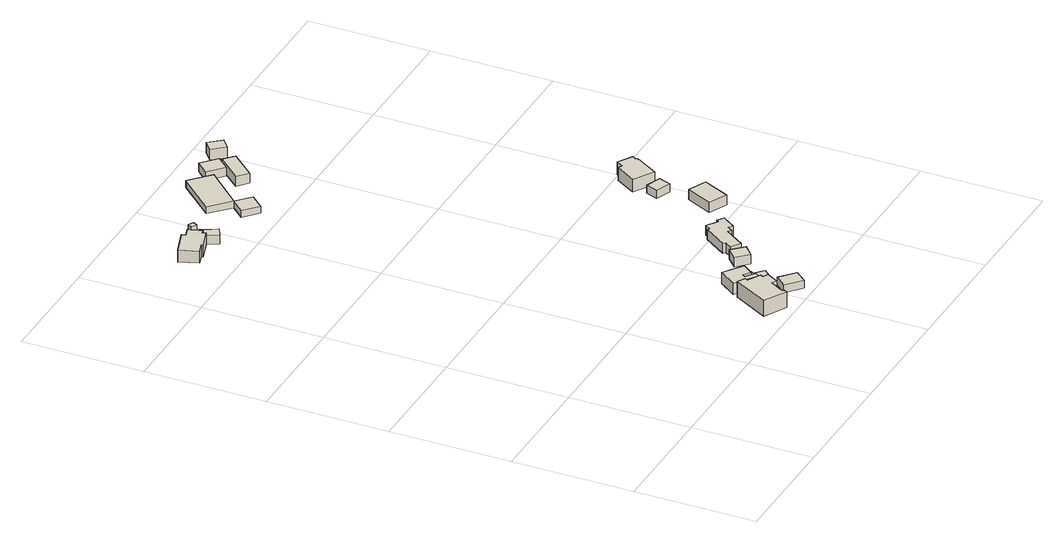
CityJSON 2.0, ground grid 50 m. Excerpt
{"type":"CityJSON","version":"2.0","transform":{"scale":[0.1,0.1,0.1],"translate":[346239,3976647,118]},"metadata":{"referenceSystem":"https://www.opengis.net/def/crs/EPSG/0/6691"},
"CityObjects":{
"building1":{"type":"Building","attributes":{"土砂災害警戒区域.現象区分":"1","土砂災害警戒区域.区域区分":"2","measuredHeight":7.4},"geometry":[{"type":"Solid","lod":"1","boundaries":[[[[0,1,2,3,4,5,6,7,8,9]],[[8,10,11,9]],[[7,12,10,8]],[[6,13,12,7]],[[5,14,13,6]],[[4,15,14,5]],[[3,16,15,4]],[[2,17,16,3]],[[1,18,17,2]],[[0,19,18,1]],[[9,11,19,0]],[[10,12,13,14,15,16,17,18,19,11]]]]}]},
"building2":{"type":"Building","attributes":{"土砂災害警戒区域.現象区分":"1","土砂災害警戒区域.区域区分":"2","measuredHeight":5.8},"geometry":[{"type":"Solid","lod":"1","boundaries":[[[[20,21,22,23]],[[22,24,25,23]],[[21,26,24,22]],[[20,27,26,21]],[[23,25,27,20]],[[24,26,27,25]]]]}]},
"building3":{"type":"Building","attributes":{"土砂災害警戒区域.現象区分":"1","土砂災害警戒区域.区域区分":"2","measuredHeight":3.9},"geometry":[{"type":"Solid","lod":"1","boundaries":[[[[28,29,30,31]],[[30,32,33,31]],[[29,34,32,30]],[[28,35,34,29]],[[31,33,35,28]],[[32,34,35,33]]]]}]},
"building4":{"type":"Building","attributes":{"土砂災害警戒区域.現象区分":"1","土砂災害警戒区域.区域区分":"2","measuredHeight":7.9},"geometry":[{"type":"Solid","lod":"1","boundaries":[[[[36,37,38,39,40,41,42,43,44,45,46,47]],[[46,48,49,47]],[[45,50,48,46]],[[44,51,50,45]],[[43,52,51,44]],[[42,53,52,43]],[[41,54,53,42]],[[40,55,54,41]],[[39,56,55,40]],[[38,57,56,39]],[[37,58,57,38]],[[36,59,58,37]],[[47,49,59,36]],[[48,50,51,52,53,54,55,56,57,58,59,49]]]]}]},
"building5":{"type":"Building","attributes":{"土砂災害警戒区域.現象区分":"1","土砂災害警戒区域.区域区分":"2","measuredHeight":6.6},"geometry":[{"type":"Solid","lod":"1","boundaries":[[[[60,61,62,63,64,65,66,67,68]],[[67,69,70,68]],[[66,71,69,67]],[[65,72,71,66]],[[64,73,72,65]],[[63,74,73,64]],[[62,75,74,63]],[[61,76,75,62]],[[60,77,76,61]],[[68,70,77,60]],[[69,71,72,73,74,75,76,77,70]]]]}]},
"building6":{"type":"Building","attributes":{"土砂災害警戒区域.現象区分":"1","土砂災害警戒区域.区域区分":"2","measuredHeight":3},"geometry":[{"type":"Solid","lod":"1","boundaries":[[[[78,79,80,81,82]],[[81,83,84,82]],[[80,85,83,81]],[[79,86,85,80]],[[78,87,86,79]],[[82,84,87,78]],[[83,85,86,87,84]]]]}]},
"building7":{"type":"Building","attributes":{"土砂災害警戒区域.現象区分":"1","土砂災害警戒区域.区域区分":"1","measuredHeight":3},"geometry":[{"type":"Solid","lod":"1","boundaries":[[[[88,89,90,91]],[[90,92,93,91]],[[89,94,92,90]],[[88,95,94,89]],[[91,93,95,88]],[[92,94,95,93]]]]}]},
"building8":{"type":"Building","attributes":{"土砂災害警戒区域.現象区分":"1","土砂災害警戒区域.区域区分":"1","measuredHeight":3.4},"geometry":[{"type":"Solid","lod":"1","boundaries":[[[[96,97,98,99]],[[98,100,101,99]],[[97,102,100,98]],[[96,103,102,97]],[[99,101,103,96]],[[100,102,103,101]]]]}]},
"building9":{"type":"Building","attributes":{"土砂災害警戒区域.現象区分":"1","土砂災害警戒区域.区域区分":"2","measuredHeight":3},"geometry":[{"type":"Solid","lod":"1","boundaries":[[[[104,105,106,107]],[[106,108,109,107]],[[105,110,108,106]],[[104,111,110,105]],[[107,109,111,104]],[[108,110,111,109]]]]}]},
"building10":{"type":"Building","attributes":{"measuredHeight":4.1},"geometry":[{"type":"Solid","lod":"1","boundaries":[[[[112,113,114,115]],[[114,116,117,115]],[[113,118,116,114]],[[112,119,118,113]],[[115,117,119,112]],[[116,118,119,117]]]]}]},
"building11":{"type":"Building","attributes":{"土砂災害警戒区域.現象区分":"1","土砂災害警戒区域.区域区分":"2","measuredHeight":3},"geometry":[{"type":"Solid","lod":"1","boundaries":[[[[120,121,122,123]],[[122,124,125,123]],[[121,126,124,122]],[[120,127,126,121]],[[123,125,127,120]],[[124,126,127,125]]]]}]},
"building12":{"type":"Building","attributes":{"土砂災害警戒区域.現象区分":"1","土砂災害警戒区域.区域区分":"2","measuredHeight":5.2},"geometry":[{"type":"Solid","lod":"1","boundaries":[[[[128,129,130,131,132,133,134,135,136,137,138,139,140,141]],[[140,142,143,141]],[[139,144,142,140]],[[138,145,144,139]],[[137,146,145,138]],[[136,147,146,137]],[[135,148,147,136]],[[134,149,148,135]],[[133,150,149,134]],[[132,151,150,133]],[[131,152,151,132]],[[130,153,152,131]],[[129,154,153,130]],[[128,155,154,129]],[[141,143,155,128]],[[142,144,145,146,147,148,149,150,151,152,153,154,155,143]]]]}]},
"building13":{"type":"Building","attributes":{"土砂災害警戒区域.現象区分":"1","土砂災害警戒区域.区域区分":"1","measuredHeight":4.4},"geometry":[{"type":"Solid","lod":"1","boundaries":[[[[156,157,158,159]],[[158,160,161,159]],[[157,162,160,158]],[[156,163,162,157]],[[159,161,163,156]],[[160,162,163,161]]]]}]},
"building14":{"type":"Building","attributes":{"土砂災害警戒区域.現象区分":"1","土砂災害警戒区域.区域区分":"2","measuredHeight":5},"geometry":[{"type":"Solid","lod":"1","boundaries":[[[[164,165,166,167]],[[166,168,169,167]],[[165,170,168,166]],[[164,171,170,165]],[[167,169,171,164]],[[168,170,171,169]]]]}]},
"building15":{"type":"Building","attributes":{"土砂災害警戒区域.現象区分":"1","土砂災害警戒区域.区域区分":"1","measuredHeight":4.7},"geometry":[{"type":"Solid","lod":"1","boundaries":[[[[172,173,174,175]],[[174,176,177,175]],[[173,178,176,174]],[[172,179,178,173]],[[175,177,179,172]],[[176,178,179,177]]]]}]},
"building16":{"type":"Building","attributes":{"土砂災害警戒区域.現象区分":"1","土砂災害警戒区域.区域区分":"1","measuredHeight":5.2},"geometry":[{"type":"Solid","lod":"1","boundaries":[[[[180,181,182,183,184,185]],[[184,186,187,185]],[[183,188,186,184]],[[182,189,188,183]],[[181,190,189,182]],[[180,191,190,181]],[[185,187,191,180]],[[186,188,189,190,191,187]]]]}]},
"building17":{"type":"Building","attributes":{"土砂災害警戒区域.現象区分":"1","土砂災害警戒区域.区域区分":"2","measuredHeight":3.4},"geometry":[{"type":"Solid","lod":"1","boundaries":[[[[192,193,194,195]],[[194,196,197,195]],[[193,198,196,194]],[[192,199,198,193]],[[195,197,199,192]],[[196,198,199,197]]]]}]},
"building18":{"type":"Building","attributes":{"土砂災害警戒区域.現象区分":"1","土砂災害警戒区域.区域区分":"2","measuredHeight":7.8},"geometry":[{"type":"Solid","lod":"1","boundaries":[[[[200,201,202,203,204,205,206,207,208,209]],[[208,210,211,209]],[[207,212,210,208]],[[206,213,212,207]],[[205,214,213,206]],[[204,215,214,205]],[[203,216,215,204]],[[202,217,216,203]],[[201,218,217,202]],[[200,219,218,201]],[[209,211,219,200]],[[210,212,213,214,215,216,217,218,219,211]]]]}]}
},
"vertices":[
[110,2132,172],[115,2116,172],[153,2128,172],[171,2072,172],[155,2067,172],[159,2054,172],[76,2027,172],[74,2034,172],[32,2020,172],[6,2098,172],[32,2020,223],[6,2098,223],[74,2034,223],[76,2027,223],[159,2054,223],[155,2067,223],[171,2072,223],[153,2128,223],[115,2116,223],[110,2132,223],
[192,2120,175],[181,2102,175],[161,2116,175],[173,2133,175],[161,2116,233],[173,2133,233],[181,2102,233],[192,2120,233],
[208,2113,156],[248,2042,156],[210,2022,156],[171,2093,156],[210,2022,195],[171,2093,195],[248,2042,195],[208,2113,195],
[901,137,59],[895,125,59],[916,114,59],[888,65,59],[868,76,59],[835,18,59],[842,14,59],[834,0,59],[743,51,59],[824,196,59],[855,178,59],[848,167,59],[855,178,128],[848,167,128],[824,196,128],[743,51,128],[834,0,128],[842,14,128],[835,18,128],[868,76,128],[888,65,128],[916,114,128],[895,125,128],[901,137,128],
[962,233,61],[950,217,61],[930,190,61],[902,210,61],[895,199,61],[932,172,61],[919,155,61],[832,217,61],[884,289,61],[832,217,109],[884,289,109],[919,155,109],[932,172,109],[895,199,109],[902,210,109],[930,190,109],[950,217,109],[962,233,109],
[966,205,60],[941,170,60],[925,182,60],[930,190,60],[950,217,60],[930,190,90],[950,217,90],[925,182,90],[941,170,90],[966,205,90],
[1011,170,48],[971,127,48],[936,159,48],[976,202,48],[936,159,78],[976,202,78],[971,127,78],[1011,170,78],
[1063,63,34],[1023,16,34],[961,70,34],[1001,117,34],[961,70,68],[1001,117,68],[1023,16,68],[1063,63,68],
[590,2064,108],[541,2010,108],[484,2062,108],[534,2116,108],[484,2062,138],[534,2116,138],[541,2010,138],[590,2064,138],
[1100,270,31],[1055,316,31],[1096,356,31],[1141,309,31],[1096,356,72],[1141,309,72],[1055,316,72],[1100,270,72],
[569,2328,122],[650,2252,122],[512,2106,122],[432,2181,122],[512,2106,152],[432,2181,152],[650,2252,152],[569,2328,152],
[1270,483,22],[1277,492,22],[1303,474,22],[1265,419,22],[1248,431,22],[1235,412,22],[1221,421,22],[1166,341,22],[1127,368,22],[1145,394,22],[1136,401,22],[1201,496,22],[1210,490,22],[1226,514,22],[1210,490,64],[1226,514,64],[1201,496,64],[1136,401,64],[1145,394,64],[1127,368,64],[1166,341,64],[1221,421,64],[1235,412,64],[1248,431,64],[1265,419,64],[1303,474,64],[1277,492,64],[1270,483,64],
[695,2335,119],[756,2280,119],[710,2229,119],[649,2284,119],[710,2229,156],[649,2284,156],[756,2280,156],[695,2335,156],
[674,2174,108],[764,2274,108],[806,2236,108],[716,2136,108],[806,2236,150],[716,2136,150],[764,2274,150],[674,2174,150],
[846,2375,104],[889,2323,104],[849,2290,104],[806,2342,104],[849,2290,151],[806,2342,151],[889,2323,151],[846,2375,151],
[1533,657,1],[1526,644,1],[1481,548,1],[1406,583,1],[1457,692,1],[1468,687,1],[1457,692,45],[1468,687,45],[1406,583,45],[1481,548,45],[1526,644,45],[1533,657,45],
[1485,823,8],[1466,772,8],[1403,796,8],[1422,846,8],[1403,796,43],[1422,846,43],[1466,772,43],[1485,823,43],
[1550,963,9],[1541,948,9],[1545,945,9],[1541,939,9],[1544,937,9],[1487,844,9],[1405,895,9],[1458,980,9],[1474,971,9],[1492,1000,9],[1474,971,65],[1492,1000,65],[1458,980,65],[1405,895,65],[1487,844,65],[1544,937,65],[1541,939,65],[1545,945,65],[1541,948,65],[1550,963,65]
]}
